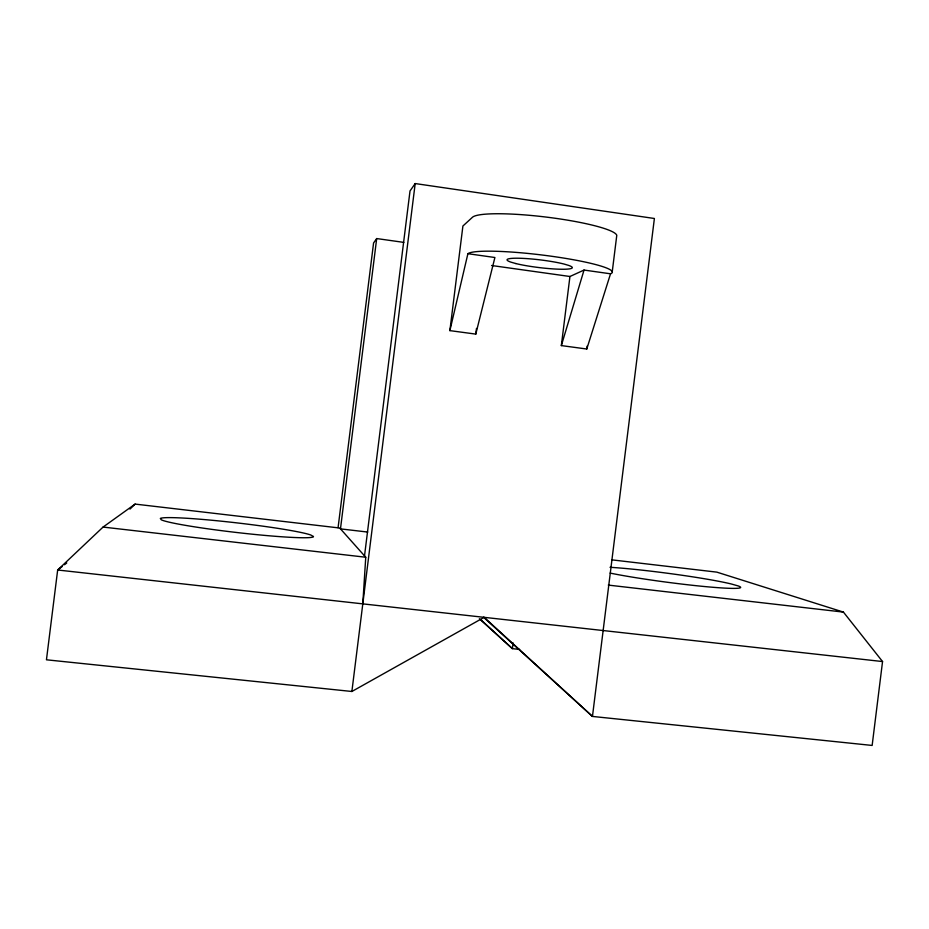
<?xml version="1.0" encoding="UTF-8"?>
<svg xmlns="http://www.w3.org/2000/svg" width="929" height="929" viewBox="0 0 929 929"><rect width="100%" height="100%" fill="white"/><g stroke="black" fill="none" stroke-linecap="round" stroke-linejoin="round"><path stroke-width="1.39" d="M362.798 603.862L365.747 557.237L339.724 528.02L135.1 504.087L103.073 527.068L57.668 570L46.45 659.799L351.882 691.478L484.16 617.344L592.458 716.433L872.145 745.441L882.55 661.553L843.427 612.095L716.828 572.136L612.176 559.897M338.075 527.695L373.574 242.98L376.686 238.556L403.848 242.388M376.686 238.556L340.478 528.88L367.733 532.062M364.516 555.867L410.014 190.956L415.193 183.559L654.388 218.489L592.458 716.433L483.533 617.239M351.882 691.478L415.193 183.559M449.88 330.619L467.902 253.698L494.902 257.507L475.787 334.103L449.88 330.619L462.909 226.014L472.431 217.293A73.054 10.254 6.9 0 1 547.913 217.293A73.054 10.254 6.9 0 1 616.775 235.351L612.246 271.744M475.787 334.103L476.496 328.425M513.122 642.914L512.402 648.651L519.578 649.429M561.337 345.588L569.941 276.494L584.039 270.06L610.527 273.8L586.768 349.014L561.337 345.588L584.039 270.06M586.768 349.014L587.128 346.134M129.979 509.104L135.1 504.087M62.22 566.493L57.668 570L882.55 661.553M64.484 564.739L66.76 562.986M103.073 527.068L365.747 557.237M608.286 585.096L843.427 612.095M491.58 265.508L569.941 276.494M480.653 619.608L512.402 648.651L479.364 618.714M610.121 573.088A74.529 4.471 7.5 0 0 700.617 586.153A74.529 4.471 7.5 0 0 738.346 585.978L731.204 583.958A74.529 4.471 7.5 0 0 610.028 567.294M467.902 253.698A73.054 8.64 6.9 0 1 552.616 256.404A73.054 8.64 6.9 0 1 610.527 273.8M515.85 263.557L510.95 262.152A32.852 3.879 6.9 0 1 521.006 258.297A32.852 3.879 6.9 0 1 564.1 264.057L568.896 265.485A32.852 3.879 6.9 0 1 558.236 269.166A32.852 3.879 6.9 0 1 515.85 263.557M313.433 536.521L310.739 534.976A77.2 4.796 6.6 0 0 229.846 522.086A77.2 4.796 6.6 0 0 160.334 518.44L161.274 519.81A77.2 4.796 6.6 0 0 243.851 533.304A77.2 4.796 6.6 0 0 313.433 536.521"/></g></svg>
